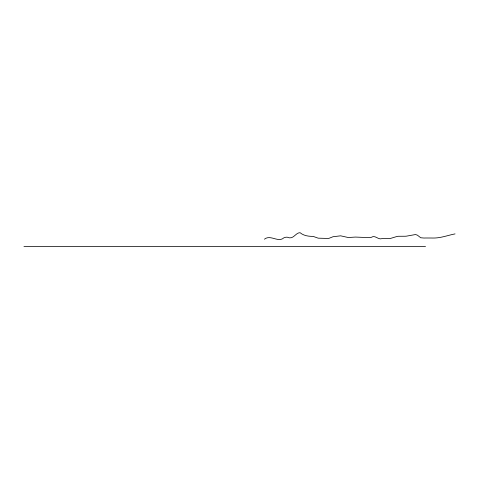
<?xml version="1.0" encoding="UTF-8"?>
<svg xmlns="http://www.w3.org/2000/svg" width="479" height="479" viewBox="0 0 479 479"><rect width="100%" height="100%" fill="white"/><g stroke="black" fill="none" stroke-linecap="round" stroke-linejoin="round"><path stroke-width="0.72" d="M264.402 239.189C270.569 234.243 278.143 243.003 283.897 237.806A7.401 7.401 0 0 1 287.25 237.195C293.447 240.123 295.345 232.71 300.04 232.68C303.782 235.782 308.326 236.351 312.997 236.404A9.58 9.58 0 0 1 314.404 236.836L318.194 238.171L328.247 238.464A7.466 7.466 0 0 0 329.666 238.069L332.995 236.74L340.629 235.824L348.257 237.524L355.412 237.075L369.716 237.656A8.85 8.85 0 0 0 371.153 237.386C375.165 234.476 378.027 240.177 382.098 238.626A10.891 10.891 0 0 1 383.553 238.524L389.756 238.65L396.881 236.5A15.532 15.532 0 0 1 398.324 236.273L405.006 236.249A16.849 16.849 0 0 0 406.443 236.153L415.55 234.53L417.425 235.183L420.712 237.746L424.035 238.045A31.566 31.566 0 0 1 425.502 237.997L431.208 238.009A45.397 45.397 0 0 1 432.645 238.033C440.399 238.267 447.673 235.333 455.05 233.896M23.95 246.553L425.526 246.553"/></g></svg>
